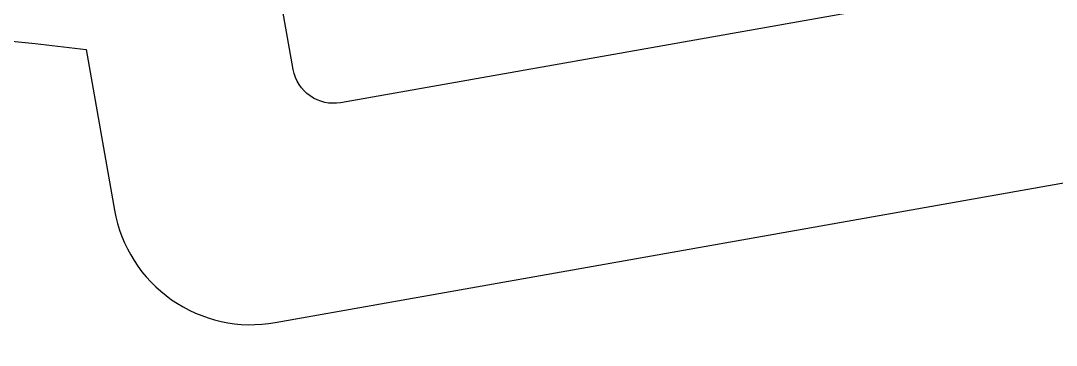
# Model space of a CAD drawing. Header units: millimetres. Extents: x 0 to 8967983, y -224399 to 13801.
# Drawn here: x 71388.57 to 71396.31, y -193458.62 to -193456.2 of the extents above; entities that cross this region are included whole.
import ezdxf

# ---------------------------------------------------------------- set-up
doc = ezdxf.new("R2010")
doc.units = ezdxf.units.MM
doc.header["$LTSCALE"] = 10
doc.layers.add('Архитектура', color=251, linetype='Continuous')

msp = doc.modelspace()

# ---------------------------------------------------------------- linework, layer by layer
at = {"layer": 'Архитектура', "lineweight": 25, "transparency": 33554684}
for points in [[(71397.5648, -193455.6389), (71390.962, -193456.8091, -0.414362), (71390.6086, -193456.5622), (71390.2044, -193454.2812), (71391.1648, -193454.111), (71391.0584, -193453.5108), (71390.4931, -193453.1157), (71350.871, -193460.1382)], [(71397.5648, -193455.6389), (71390.962, -193456.8091, -0.414362), (71390.6086, -193456.5622), (71390.2044, -193454.2812), (71391.1648, -193454.111), (71391.0584, -193453.5108), (71390.4931, -193453.1157), (71350.871, -193460.1382)], [(71397.5648, -193455.6389), (71390.962, -193456.8091, -0.414362), (71390.6086, -193456.5622), (71390.2044, -193454.2812), (71391.1648, -193454.111), (71391.0584, -193453.5108), (71390.4931, -193453.1157), (71350.871, -193460.1382)], [(71397.5648, -193455.6389), (71390.962, -193456.8091, -0.414362), (71390.6086, -193456.5622), (71390.2044, -193454.2812), (71391.1648, -193454.111), (71391.0584, -193453.5108), (71390.4931, -193453.1157), (71350.871, -193460.1382)], [(71397.5648, -193455.6389), (71390.962, -193456.8091, -0.414362), (71390.6086, -193456.5622), (71390.2044, -193454.2812), (71391.1648, -193454.111), (71391.0584, -193453.5108), (71390.4931, -193453.1157), (71350.871, -193460.1382)], [(71397.5648, -193455.6389), (71390.962, -193456.8091, -0.414362), (71390.6086, -193456.5622), (71390.2044, -193454.2812), (71391.1648, -193454.111), (71391.0584, -193453.5108), (71390.4931, -193453.1157), (71350.871, -193460.1382)], [(71397.5648, -193455.6389), (71390.962, -193456.8091, -0.414362), (71390.6086, -193456.5622), (71390.2044, -193454.2812), (71391.1648, -193454.111), (71391.0584, -193453.5108), (71390.4931, -193453.1157), (71350.871, -193460.1382)], [(71397.5648, -193455.6389), (71390.962, -193456.8091, -0.414362), (71390.6086, -193456.5622), (71390.2044, -193454.2812), (71391.1648, -193454.111), (71391.0584, -193453.5108), (71390.4931, -193453.1157), (71350.871, -193460.1382)], [(71397.5648, -193455.6389), (71390.962, -193456.8091, -0.414362), (71390.6086, -193456.5622), (71390.2044, -193454.2812), (71391.1648, -193454.111), (71391.0584, -193453.5108), (71390.4931, -193453.1157), (71350.871, -193460.1382)], [(71397.5648, -193455.6389), (71390.962, -193456.8091, -0.414362), (71390.6086, -193456.5622), (71390.2044, -193454.2812), (71391.1648, -193454.111), (71391.0584, -193453.5108), (71390.4931, -193453.1157), (71350.871, -193460.1382)], [(71397.5648, -193455.6389), (71390.962, -193456.8091, -0.414362), (71390.6086, -193456.5622), (71390.2044, -193454.2812), (71391.1648, -193454.111), (71391.0584, -193453.5108), (71390.4931, -193453.1157), (71350.871, -193460.1382)], [(71397.5648, -193455.6389), (71390.962, -193456.8091, -0.414362), (71390.6086, -193456.5622), (71390.2044, -193454.2812), (71391.1648, -193454.111), (71391.0584, -193453.5108), (71390.4931, -193453.1157), (71350.871, -193460.1382)], [(71397.5648, -193455.6389), (71390.962, -193456.8091, -0.414362), (71390.6086, -193456.5622), (71390.2044, -193454.2812), (71391.1648, -193454.111), (71391.0584, -193453.5108), (71390.4931, -193453.1157), (71350.871, -193460.1382)], [(71397.5648, -193455.6389), (71390.962, -193456.8091, -0.414362), (71390.6086, -193456.5622), (71390.2044, -193454.2812), (71391.1648, -193454.111), (71391.0584, -193453.5108), (71390.4931, -193453.1157), (71350.871, -193460.1382)], [(71397.5648, -193455.6389), (71390.962, -193456.8091, -0.414362), (71390.6086, -193456.5622), (71390.2044, -193454.2812), (71391.1648, -193454.111), (71391.0584, -193453.5108), (71390.4931, -193453.1157), (71350.871, -193460.1382)], [(71397.5648, -193455.6389), (71390.962, -193456.8091, -0.414362), (71390.6086, -193456.5622), (71390.2044, -193454.2812), (71391.1648, -193454.111), (71391.0584, -193453.5108), (71390.4931, -193453.1157), (71350.871, -193460.1382)], [(71397.5648, -193455.6389), (71390.962, -193456.8091, -0.414362), (71390.6086, -193456.5622), (71390.2044, -193454.2812), (71391.1648, -193454.111), (71391.0584, -193453.5108), (71390.4931, -193453.1157), (71350.871, -193460.1382)], [(71397.5648, -193455.6389), (71390.962, -193456.8091, -0.414362), (71390.6086, -193456.5622), (71390.2044, -193454.2812), (71391.1648, -193454.111), (71391.0584, -193453.5108), (71390.4931, -193453.1157), (71350.871, -193460.1382)], [(71397.5648, -193455.6389), (71390.962, -193456.8091, -0.414362), (71390.6086, -193456.5622), (71390.2044, -193454.2812), (71391.1648, -193454.111), (71391.0584, -193453.5108), (71390.4931, -193453.1157), (71350.871, -193460.1382)], [(71397.5648, -193455.6389), (71390.962, -193456.8091, -0.414362), (71390.6086, -193456.5622), (71390.2044, -193454.2812), (71391.1648, -193454.111), (71391.0584, -193453.5108), (71390.4931, -193453.1157), (71350.871, -193460.1382)], [(71397.5648, -193455.6389), (71390.962, -193456.8091, -0.414362), (71390.6086, -193456.5622), (71390.2044, -193454.2812), (71391.1648, -193454.111), (71391.0584, -193453.5108), (71390.4931, -193453.1157), (71350.871, -193460.1382)], [(71397.5648, -193455.6389), (71390.962, -193456.8091, -0.414362), (71390.6086, -193456.5622), (71390.2044, -193454.2812), (71391.1648, -193454.111), (71391.0584, -193453.5108), (71390.4931, -193453.1157), (71350.871, -193460.1382)], [(71397.5648, -193455.6389), (71390.962, -193456.8091, -0.414362), (71390.6086, -193456.5622), (71390.2044, -193454.2812), (71391.1648, -193454.111), (71391.0584, -193453.5108), (71390.4931, -193453.1157), (71350.871, -193460.1382)], [(71397.5648, -193455.6389), (71390.962, -193456.8091, -0.414362), (71390.6086, -193456.5622), (71390.2044, -193454.2812), (71391.1648, -193454.111), (71391.0584, -193453.5108), (71390.4931, -193453.1157), (71350.871, -193460.1382)], [(71397.5648, -193455.6389), (71390.962, -193456.8091, -0.414362), (71390.6086, -193456.5622), (71390.2044, -193454.2812), (71391.1648, -193454.111), (71391.0584, -193453.5108), (71390.4931, -193453.1157), (71350.871, -193460.1382)], [(71397.5648, -193455.6389), (71390.962, -193456.8091, -0.414362), (71390.6086, -193456.5622), (71390.2044, -193454.2812), (71391.1648, -193454.111), (71391.0584, -193453.5108), (71390.4931, -193453.1157), (71350.871, -193460.1382)], [(71397.5648, -193455.6389), (71390.962, -193456.8091, -0.414362), (71390.6086, -193456.5622), (71390.2044, -193454.2812), (71391.1648, -193454.111), (71391.0584, -193453.5108), (71390.4931, -193453.1157), (71350.871, -193460.1382)], [(71397.5648, -193455.6389), (71390.962, -193456.8091, -0.414362), (71390.6086, -193456.5622), (71390.2044, -193454.2812), (71391.1648, -193454.111), (71391.0584, -193453.5108), (71390.4931, -193453.1157), (71350.871, -193460.1382)], [(71397.5648, -193455.6389), (71390.962, -193456.8091, -0.414362), (71390.6086, -193456.5622), (71390.2044, -193454.2812), (71391.1648, -193454.111), (71391.0584, -193453.5108), (71390.4931, -193453.1157), (71350.871, -193460.1382)], [(71397.5648, -193455.6389), (71390.962, -193456.8091, -0.414362), (71390.6086, -193456.5622), (71390.2044, -193454.2812), (71391.1648, -193454.111), (71391.0584, -193453.5108), (71390.4931, -193453.1157), (71350.871, -193460.1382)], [(71397.5648, -193455.6389), (71390.962, -193456.8091, -0.414362), (71390.6086, -193456.5622), (71390.2044, -193454.2812), (71391.1648, -193454.111), (71391.0584, -193453.5108), (71390.4931, -193453.1157), (71350.871, -193460.1382)], [(71397.5648, -193455.6389), (71390.962, -193456.8091, -0.414362), (71390.6086, -193456.5622), (71390.2044, -193454.2812), (71391.1648, -193454.111), (71391.0584, -193453.5108), (71390.4931, -193453.1157), (71350.871, -193460.1382)], [(71397.5648, -193455.6389), (71390.962, -193456.8091, -0.414362), (71390.6086, -193456.5622), (71390.2044, -193454.2812), (71391.1648, -193454.111), (71391.0584, -193453.5108), (71390.4931, -193453.1157), (71350.871, -193460.1382)], [(71397.5648, -193455.6389), (71390.962, -193456.8091, -0.414362), (71390.6086, -193456.5622), (71390.2044, -193454.2812), (71391.1648, -193454.111), (71391.0584, -193453.5108), (71390.4931, -193453.1157), (71350.871, -193460.1382)], [(71397.5648, -193455.6389), (71390.962, -193456.8091, -0.414362), (71390.6086, -193456.5622), (71390.2044, -193454.2812), (71391.1648, -193454.111), (71391.0584, -193453.5108), (71390.4931, -193453.1157), (71350.871, -193460.1382)], [(71397.5648, -193455.6389), (71390.962, -193456.8091, -0.414362), (71390.6086, -193456.5622), (71390.2044, -193454.2812), (71391.1648, -193454.111), (71391.0584, -193453.5108), (71390.4931, -193453.1157), (71350.871, -193460.1382)], [(71397.5648, -193455.6389), (71390.962, -193456.8091, -0.414362), (71390.6086, -193456.5622), (71390.2044, -193454.2812), (71391.1648, -193454.111), (71391.0584, -193453.5108), (71390.4931, -193453.1157), (71350.871, -193460.1382)], [(71397.5648, -193455.6389), (71390.962, -193456.8091, -0.414362), (71390.6086, -193456.5622), (71390.2044, -193454.2812), (71391.1648, -193454.111), (71391.0584, -193453.5108), (71390.4931, -193453.1157), (71350.871, -193460.1382)], [(71397.5648, -193455.6389), (71390.962, -193456.8091, -0.414362), (71390.6086, -193456.5622), (71390.2044, -193454.2812), (71391.1648, -193454.111), (71391.0584, -193453.5108), (71390.4931, -193453.1157), (71350.871, -193460.1382)], [(71397.5648, -193455.6389), (71390.962, -193456.8091, -0.414362), (71390.6086, -193456.5622), (71390.2044, -193454.2812), (71391.1648, -193454.111), (71391.0584, -193453.5108), (71390.4931, -193453.1157), (71350.871, -193460.1382)], [(71397.5648, -193455.6389), (71390.962, -193456.8091, -0.414362), (71390.6086, -193456.5622), (71390.2044, -193454.2812), (71391.1648, -193454.111), (71391.0584, -193453.5108), (71390.4931, -193453.1157), (71350.871, -193460.1382)], [(71397.5648, -193455.6389), (71390.962, -193456.8091, -0.414362), (71390.6086, -193456.5622), (71390.2044, -193454.2812), (71391.1648, -193454.111), (71391.0584, -193453.5108), (71390.4931, -193453.1157), (71350.871, -193460.1382)], [(71397.5648, -193455.6389), (71390.962, -193456.8091, -0.414362), (71390.6086, -193456.5622), (71390.2044, -193454.2812), (71391.1648, -193454.111), (71391.0584, -193453.5108), (71390.4931, -193453.1157), (71350.871, -193460.1382)], [(71397.5648, -193455.6389), (71390.962, -193456.8091, -0.414362), (71390.6086, -193456.5622), (71390.2044, -193454.2812), (71391.1648, -193454.111), (71391.0584, -193453.5108), (71390.4931, -193453.1157), (71350.871, -193460.1382)], [(71397.5648, -193455.6389), (71390.962, -193456.8091, -0.414362), (71390.6086, -193456.5622), (71390.2044, -193454.2812), (71391.1648, -193454.111), (71391.0584, -193453.5108), (71390.4931, -193453.1157), (71350.871, -193460.1382)], [(71397.5648, -193455.6389), (71390.962, -193456.8091, -0.414362), (71390.6086, -193456.5622), (71390.2044, -193454.2812), (71391.1648, -193454.111), (71391.0584, -193453.5108), (71390.4931, -193453.1157), (71350.871, -193460.1382)], [(71397.5648, -193455.6389), (71390.962, -193456.8091, -0.414362), (71390.6086, -193456.5622), (71390.2044, -193454.2812), (71391.1648, -193454.111), (71391.0584, -193453.5108), (71390.4931, -193453.1157), (71350.871, -193460.1382)], [(71397.5648, -193455.6389), (71390.962, -193456.8091, -0.414362), (71390.6086, -193456.5622), (71390.2044, -193454.2812), (71391.1648, -193454.111), (71391.0584, -193453.5108), (71390.4931, -193453.1157), (71350.871, -193460.1382)], [(71397.5648, -193455.6389), (71390.962, -193456.8091, -0.414362), (71390.6086, -193456.5622), (71390.2044, -193454.2812), (71391.1648, -193454.111), (71391.0584, -193453.5108), (71390.4931, -193453.1157), (71350.871, -193460.1382)], [(71397.5648, -193455.6389), (71390.962, -193456.8091, -0.414362), (71390.6086, -193456.5622), (71390.2044, -193454.2812), (71391.1648, -193454.111), (71391.0584, -193453.5108), (71390.4931, -193453.1157), (71350.871, -193460.1382)], [(71397.5648, -193455.6389), (71390.962, -193456.8091, -0.414362), (71390.6086, -193456.5622), (71390.2044, -193454.2812), (71391.1648, -193454.111), (71391.0584, -193453.5108), (71390.4931, -193453.1157), (71350.871, -193460.1382)], [(71397.5648, -193455.6389), (71390.962, -193456.8091, -0.414362), (71390.6086, -193456.5622), (71390.2044, -193454.2812), (71391.1648, -193454.111), (71391.0584, -193453.5108), (71390.4931, -193453.1157), (71350.871, -193460.1382)], [(71397.5648, -193455.6389), (71390.962, -193456.8091, -0.414362), (71390.6086, -193456.5622), (71390.2044, -193454.2812), (71391.1648, -193454.111), (71391.0584, -193453.5108), (71390.4931, -193453.1157), (71350.871, -193460.1382)], [(71397.5648, -193455.6389), (71390.962, -193456.8091, -0.414362), (71390.6086, -193456.5622), (71390.2044, -193454.2812), (71391.1648, -193454.111), (71391.0584, -193453.5108), (71390.4931, -193453.1157), (71350.871, -193460.1382)], [(71397.5648, -193455.6389), (71390.962, -193456.8091, -0.414362), (71390.6086, -193456.5622), (71390.2044, -193454.2812), (71391.1648, -193454.111), (71391.0584, -193453.5108), (71390.4931, -193453.1157), (71350.871, -193460.1382)], [(71397.5648, -193455.6389), (71390.962, -193456.8091, -0.414362), (71390.6086, -193456.5622), (71390.2044, -193454.2812), (71391.1648, -193454.111), (71391.0584, -193453.5108), (71390.4931, -193453.1157), (71350.871, -193460.1382)], [(71397.5648, -193455.6389), (71390.962, -193456.8091, -0.414362), (71390.6086, -193456.5622), (71390.2044, -193454.2812), (71391.1648, -193454.111), (71391.0584, -193453.5108), (71390.4931, -193453.1157), (71350.871, -193460.1382)], [(71397.5648, -193455.6389), (71390.962, -193456.8091, -0.414362), (71390.6086, -193456.5622), (71390.2044, -193454.2812), (71391.1648, -193454.111), (71391.0584, -193453.5108), (71390.4931, -193453.1157), (71350.871, -193460.1382)], [(71397.5648, -193455.6389), (71390.962, -193456.8091, -0.414362), (71390.6086, -193456.5622), (71390.2044, -193454.2812), (71391.1648, -193454.111), (71391.0584, -193453.5108), (71390.4931, -193453.1157), (71350.871, -193460.1382)], [(71397.5648, -193455.6389), (71390.962, -193456.8091, -0.414362), (71390.6086, -193456.5622), (71390.2044, -193454.2812), (71391.1648, -193454.111), (71391.0584, -193453.5108), (71390.4931, -193453.1157), (71350.871, -193460.1382)], [(71397.5648, -193455.6389), (71390.962, -193456.8091, -0.414362), (71390.6086, -193456.5622), (71390.2044, -193454.2812), (71391.1648, -193454.111), (71391.0584, -193453.5108), (71390.4931, -193453.1157), (71350.871, -193460.1382)], [(71397.5648, -193455.6389), (71390.962, -193456.8091, -0.414362), (71390.6086, -193456.5622), (71390.2044, -193454.2812), (71391.1648, -193454.111), (71391.0584, -193453.5108), (71390.4931, -193453.1157), (71350.871, -193460.1382)], [(71397.5648, -193455.6389), (71390.962, -193456.8091, -0.414362), (71390.6086, -193456.5622), (71390.2044, -193454.2812), (71391.1648, -193454.111), (71391.0584, -193453.5108), (71390.4931, -193453.1157), (71350.871, -193460.1382)], [(71397.5648, -193455.6389), (71390.962, -193456.8091, -0.414362), (71390.6086, -193456.5622), (71390.2044, -193454.2812), (71391.1648, -193454.111), (71391.0584, -193453.5108), (71390.4931, -193453.1157), (71350.871, -193460.1382)], [(71397.5648, -193455.6389), (71390.962, -193456.8091, -0.414362), (71390.6086, -193456.5622), (71390.2044, -193454.2812), (71391.1648, -193454.111), (71391.0584, -193453.5108), (71390.4931, -193453.1157), (71350.871, -193460.1382)], [(71397.5648, -193455.6389), (71390.962, -193456.8091, -0.414362), (71390.6086, -193456.5622), (71390.2044, -193454.2812), (71391.1648, -193454.111), (71391.0584, -193453.5108), (71390.4931, -193453.1157), (71350.871, -193460.1382)], [(71397.5648, -193455.6389), (71390.962, -193456.8091, -0.414362), (71390.6086, -193456.5622), (71390.2044, -193454.2812), (71391.1648, -193454.111), (71391.0584, -193453.5108), (71390.4931, -193453.1157), (71350.871, -193460.1382)], [(71397.5648, -193455.6389), (71390.962, -193456.8091, -0.414362), (71390.6086, -193456.5622), (71390.2044, -193454.2812), (71391.1648, -193454.111), (71391.0584, -193453.5108), (71390.4931, -193453.1157), (71350.871, -193460.1382)], [(71397.5648, -193455.6389), (71390.962, -193456.8091, -0.414362), (71390.6086, -193456.5622), (71390.2044, -193454.2812), (71391.1648, -193454.111), (71391.0584, -193453.5108), (71390.4931, -193453.1157), (71350.871, -193460.1382)], [(71397.5648, -193455.6389), (71390.962, -193456.8091, -0.414362), (71390.6086, -193456.5622), (71390.2044, -193454.2812), (71391.1648, -193454.111), (71391.0584, -193453.5108), (71390.4931, -193453.1157), (71350.871, -193460.1382)], [(71397.5648, -193455.6389), (71390.962, -193456.8091, -0.414362), (71390.6086, -193456.5622), (71390.2044, -193454.2812), (71391.1648, -193454.111), (71391.0584, -193453.5108), (71390.4931, -193453.1157), (71350.871, -193460.1382)], [(71397.5648, -193455.6389), (71390.962, -193456.8091, -0.414362), (71390.6086, -193456.5622), (71390.2044, -193454.2812), (71391.1648, -193454.111), (71391.0584, -193453.5108), (71390.4931, -193453.1157), (71350.871, -193460.1382)], [(71397.5648, -193455.6389), (71390.962, -193456.8091, -0.414362), (71390.6086, -193456.5622), (71390.2044, -193454.2812), (71391.1648, -193454.111), (71391.0584, -193453.5108), (71390.4931, -193453.1157), (71350.871, -193460.1382)], [(71397.5648, -193455.6389), (71390.962, -193456.8091, -0.414362), (71390.6086, -193456.5622), (71390.2044, -193454.2812), (71391.1648, -193454.111), (71391.0584, -193453.5108), (71390.4931, -193453.1157), (71350.871, -193460.1382)], [(71397.5648, -193455.6389), (71390.962, -193456.8091, -0.414362), (71390.6086, -193456.5622), (71390.2044, -193454.2812), (71391.1648, -193454.111), (71391.0584, -193453.5108), (71390.4931, -193453.1157), (71350.871, -193460.1382)], [(71397.5648, -193455.6389), (71390.962, -193456.8091, -0.414362), (71390.6086, -193456.5622), (71390.2044, -193454.2812), (71391.1648, -193454.111), (71391.0584, -193453.5108), (71390.4931, -193453.1157), (71350.871, -193460.1382)], [(71397.5648, -193455.6389), (71390.962, -193456.8091, -0.414362), (71390.6086, -193456.5622), (71390.2044, -193454.2812), (71391.1648, -193454.111), (71391.0584, -193453.5108), (71390.4931, -193453.1157), (71350.871, -193460.1382)], [(71397.5648, -193455.6389), (71390.962, -193456.8091, -0.414362), (71390.6086, -193456.5622), (71390.2044, -193454.2812), (71391.1648, -193454.111), (71391.0584, -193453.5108), (71390.4931, -193453.1157), (71350.871, -193460.1382)], [(71397.5648, -193455.6389), (71390.962, -193456.8091, -0.414362), (71390.6086, -193456.5622), (71390.2044, -193454.2812), (71391.1648, -193454.111), (71391.0584, -193453.5108), (71390.4931, -193453.1157), (71350.871, -193460.1382)], [(71397.5648, -193455.6389), (71390.962, -193456.8091, -0.414362), (71390.6086, -193456.5622), (71390.2044, -193454.2812), (71391.1648, -193454.111), (71391.0584, -193453.5108), (71390.4931, -193453.1157), (71350.871, -193460.1382)], [(71397.5648, -193455.6389), (71390.962, -193456.8091, -0.414362), (71390.6086, -193456.5622), (71390.2044, -193454.2812), (71391.1648, -193454.111), (71391.0584, -193453.5108), (71390.4931, -193453.1157), (71350.871, -193460.1382)], [(71397.5648, -193455.6389), (71390.962, -193456.8091, -0.414362), (71390.6086, -193456.5622), (71390.2044, -193454.2812), (71391.1648, -193454.111), (71391.0584, -193453.5108), (71390.4931, -193453.1157), (71350.871, -193460.1382)], [(71397.5648, -193455.6389), (71390.962, -193456.8091, -0.414362), (71390.6086, -193456.5622), (71390.2044, -193454.2812), (71391.1648, -193454.111), (71391.0584, -193453.5108), (71390.4931, -193453.1157), (71350.871, -193460.1382)], [(71397.5648, -193455.6389), (71390.962, -193456.8091, -0.414362), (71390.6086, -193456.5622), (71390.2044, -193454.2812), (71391.1648, -193454.111), (71391.0584, -193453.5108), (71390.4931, -193453.1157), (71350.871, -193460.1382)], [(71397.5648, -193455.6389), (71390.962, -193456.8091, -0.414362), (71390.6086, -193456.5622), (71390.2044, -193454.2812), (71391.1648, -193454.111), (71391.0584, -193453.5108), (71390.4931, -193453.1157), (71350.871, -193460.1382)], [(71397.5648, -193455.6389), (71390.962, -193456.8091, -0.414362), (71390.6086, -193456.5622), (71390.2044, -193454.2812), (71391.1648, -193454.111), (71391.0584, -193453.5108), (71390.4931, -193453.1157), (71350.871, -193460.1382)], [(71397.5648, -193455.6389), (71390.962, -193456.8091, -0.414362), (71390.6086, -193456.5622), (71390.2044, -193454.2812), (71391.1648, -193454.111), (71391.0584, -193453.5108), (71390.4931, -193453.1157), (71350.871, -193460.1382)], [(71397.5648, -193455.6389), (71390.962, -193456.8091, -0.414362), (71390.6086, -193456.5622), (71390.2044, -193454.2812), (71391.1648, -193454.111), (71391.0584, -193453.5108), (71390.4931, -193453.1157), (71350.871, -193460.1382)], [(71397.5648, -193455.6389), (71390.962, -193456.8091, -0.414362), (71390.6086, -193456.5622), (71390.2044, -193454.2812), (71391.1648, -193454.111), (71391.0584, -193453.5108), (71390.4931, -193453.1157), (71350.871, -193460.1382)], [(71397.5648, -193455.6389), (71390.962, -193456.8091, -0.414362), (71390.6086, -193456.5622), (71390.2044, -193454.2812), (71391.1648, -193454.111), (71391.0584, -193453.5108), (71390.4931, -193453.1157), (71350.871, -193460.1382)], [(71397.5648, -193455.6389), (71390.962, -193456.8091, -0.414362), (71390.6086, -193456.5622), (71390.2044, -193454.2812), (71391.1648, -193454.111), (71391.0584, -193453.5108), (71390.4931, -193453.1157), (71350.871, -193460.1382)], [(71397.5648, -193455.6389), (71390.962, -193456.8091, -0.414362), (71390.6086, -193456.5622), (71390.2044, -193454.2812), (71391.1648, -193454.111), (71391.0584, -193453.5108), (71390.4931, -193453.1157), (71350.871, -193460.1382)], [(71397.5648, -193455.6389), (71390.962, -193456.8091, -0.414362), (71390.6086, -193456.5622), (71390.2044, -193454.2812), (71391.1648, -193454.111), (71391.0584, -193453.5108), (71390.4931, -193453.1157), (71350.871, -193460.1382)], [(71397.5648, -193455.6389), (71390.962, -193456.8091, -0.414362), (71390.6086, -193456.5622), (71390.2044, -193454.2812), (71391.1648, -193454.111), (71391.0584, -193453.5108), (71390.4931, -193453.1157), (71350.871, -193460.1382)], [(71397.5648, -193455.6389), (71390.962, -193456.8091, -0.414362), (71390.6086, -193456.5622), (71390.2044, -193454.2812), (71391.1648, -193454.111), (71391.0584, -193453.5108), (71390.4931, -193453.1157), (71350.871, -193460.1382)], [(71397.5648, -193455.6389), (71390.962, -193456.8091, -0.414362), (71390.6086, -193456.5622), (71390.2044, -193454.2812), (71391.1648, -193454.111), (71391.0584, -193453.5108), (71390.4931, -193453.1157), (71350.871, -193460.1382)], [(71397.5648, -193455.6389), (71390.962, -193456.8091, -0.414362), (71390.6086, -193456.5622), (71390.2044, -193454.2812), (71391.1648, -193454.111), (71391.0584, -193453.5108), (71390.4931, -193453.1157), (71350.871, -193460.1382)], [(71397.5648, -193455.6389), (71390.962, -193456.8091, -0.414362), (71390.6086, -193456.5622), (71390.2044, -193454.2812), (71391.1648, -193454.111), (71391.0584, -193453.5108), (71390.4931, -193453.1157), (71350.871, -193460.1382)], [(71397.5648, -193455.6389), (71390.962, -193456.8091, -0.414362), (71390.6086, -193456.5622), (71390.2044, -193454.2812), (71391.1648, -193454.111), (71391.0584, -193453.5108), (71390.4931, -193453.1157), (71350.871, -193460.1382)], [(71397.5648, -193455.6389), (71390.962, -193456.8091, -0.414362), (71390.6086, -193456.5622), (71390.2044, -193454.2812), (71391.1648, -193454.111), (71391.0584, -193453.5108), (71390.4931, -193453.1157), (71350.871, -193460.1382)], [(71397.5648, -193455.6389), (71390.962, -193456.8091, -0.414362), (71390.6086, -193456.5622), (71390.2044, -193454.2812), (71391.1648, -193454.111), (71391.0584, -193453.5108), (71390.4931, -193453.1157), (71350.871, -193460.1382)], [(71397.5648, -193455.6389), (71390.962, -193456.8091, -0.414362), (71390.6086, -193456.5622), (71390.2044, -193454.2812), (71391.1648, -193454.111), (71391.0584, -193453.5108), (71390.4931, -193453.1157), (71350.871, -193460.1382)], [(71397.5648, -193455.6389), (71390.962, -193456.8091, -0.414362), (71390.6086, -193456.5622), (71390.2044, -193454.2812), (71391.1648, -193454.111), (71391.0584, -193453.5108), (71390.4931, -193453.1157), (71350.871, -193460.1382)], [(71397.5648, -193455.6389), (71390.962, -193456.8091, -0.414362), (71390.6086, -193456.5622), (71390.2044, -193454.2812), (71391.1648, -193454.111), (71391.0584, -193453.5108), (71390.4931, -193453.1157), (71350.871, -193460.1382)], [(71397.5648, -193455.6389), (71390.962, -193456.8091, -0.414362), (71390.6086, -193456.5622), (71390.2044, -193454.2812), (71391.1648, -193454.111), (71391.0584, -193453.5108), (71390.4931, -193453.1157), (71350.871, -193460.1382)], [(71397.5648, -193455.6389), (71390.962, -193456.8091, -0.414362), (71390.6086, -193456.5622), (71390.2044, -193454.2812), (71391.1648, -193454.111), (71391.0584, -193453.5108), (71390.4931, -193453.1157), (71350.871, -193460.1382)], [(71397.5648, -193455.6389), (71390.962, -193456.8091, -0.414362), (71390.6086, -193456.5622), (71390.2044, -193454.2812), (71391.1648, -193454.111), (71391.0584, -193453.5108), (71390.4931, -193453.1157), (71350.871, -193460.1382)], [(71397.5648, -193455.6389), (71390.962, -193456.8091, -0.414362), (71390.6086, -193456.5622), (71390.2044, -193454.2812), (71391.1648, -193454.111), (71391.0584, -193453.5108), (71390.4931, -193453.1157), (71350.871, -193460.1382)], [(71397.5648, -193455.6389), (71390.962, -193456.8091, -0.414362), (71390.6086, -193456.5622), (71390.2044, -193454.2812), (71391.1648, -193454.111), (71391.0584, -193453.5108), (71390.4931, -193453.1157), (71350.871, -193460.1382)], [(71397.5648, -193455.6389), (71390.962, -193456.8091, -0.414362), (71390.6086, -193456.5622), (71390.2044, -193454.2812), (71391.1648, -193454.111), (71391.0584, -193453.5108), (71390.4931, -193453.1157), (71350.871, -193460.1382)], [(71397.5648, -193455.6389), (71390.962, -193456.8091, -0.414362), (71390.6086, -193456.5622), (71390.2044, -193454.2812), (71391.1648, -193454.111), (71391.0584, -193453.5108), (71390.4931, -193453.1157), (71350.871, -193460.1382)], [(71397.5648, -193455.6389), (71390.962, -193456.8091, -0.414362), (71390.6086, -193456.5622), (71390.2044, -193454.2812), (71391.1648, -193454.111), (71391.0584, -193453.5108), (71390.4931, -193453.1157), (71350.871, -193460.1382)], [(71397.5648, -193455.6389), (71390.962, -193456.8091, -0.414362), (71390.6086, -193456.5622), (71390.2044, -193454.2812), (71391.1648, -193454.111), (71391.0584, -193453.5108), (71390.4931, -193453.1157), (71350.871, -193460.1382)], [(71397.5648, -193455.6389), (71390.962, -193456.8091, -0.414362), (71390.6086, -193456.5622), (71390.2044, -193454.2812), (71391.1648, -193454.111), (71391.0584, -193453.5108), (71390.4931, -193453.1157), (71350.871, -193460.1382)], [(71397.5648, -193455.6389), (71390.962, -193456.8091, -0.414362), (71390.6086, -193456.5622), (71390.2044, -193454.2812), (71391.1648, -193454.111), (71391.0584, -193453.5108), (71390.4931, -193453.1157), (71350.871, -193460.1382)], [(71397.5648, -193455.6389), (71390.962, -193456.8091, -0.414362), (71390.6086, -193456.5622), (71390.2044, -193454.2812), (71391.1648, -193454.111), (71391.0584, -193453.5108), (71390.4931, -193453.1157), (71350.871, -193460.1382)], [(71397.5648, -193455.6389), (71390.962, -193456.8091, -0.414362), (71390.6086, -193456.5622), (71390.2044, -193454.2812), (71391.1648, -193454.111), (71391.0584, -193453.5108), (71390.4931, -193453.1157), (71350.871, -193460.1382)], [(71397.5648, -193455.6389), (71390.962, -193456.8091, -0.414362), (71390.6086, -193456.5622), (71390.2044, -193454.2812), (71391.1648, -193454.111), (71391.0584, -193453.5108), (71390.4931, -193453.1157), (71350.871, -193460.1382)], [(71397.5648, -193455.6389), (71390.962, -193456.8091, -0.414362), (71390.6086, -193456.5622), (71390.2044, -193454.2812), (71391.1648, -193454.111), (71391.0584, -193453.5108), (71390.4931, -193453.1157), (71350.871, -193460.1382)], [(71397.5648, -193455.6389), (71390.962, -193456.8091, -0.414362), (71390.6086, -193456.5622), (71390.2044, -193454.2812), (71391.1648, -193454.111), (71391.0584, -193453.5108), (71390.4931, -193453.1157), (71350.871, -193460.1382)], [(71397.5648, -193455.6389), (71390.962, -193456.8091, -0.414362), (71390.6086, -193456.5622), (71390.2044, -193454.2812), (71391.1648, -193454.111), (71391.0584, -193453.5108), (71390.4931, -193453.1157), (71350.871, -193460.1382)], [(71397.5648, -193455.6389), (71390.962, -193456.8091, -0.414362), (71390.6086, -193456.5622), (71390.2044, -193454.2812), (71391.1648, -193454.111), (71391.0584, -193453.5108), (71390.4931, -193453.1157), (71350.871, -193460.1382)], [(71397.5648, -193455.6389), (71390.962, -193456.8091, -0.414362), (71390.6086, -193456.5622), (71390.2044, -193454.2812), (71391.1648, -193454.111), (71391.0584, -193453.5108), (71390.4931, -193453.1157), (71350.871, -193460.1382)], [(71397.5648, -193455.6389), (71390.962, -193456.8091, -0.414362), (71390.6086, -193456.5622), (71390.2044, -193454.2812), (71391.1648, -193454.111), (71391.0584, -193453.5108), (71390.4931, -193453.1157), (71350.871, -193460.1382)], [(71397.5648, -193455.6389), (71390.962, -193456.8091, -0.414362), (71390.6086, -193456.5622), (71390.2044, -193454.2812), (71391.1648, -193454.111), (71391.0584, -193453.5108), (71390.4931, -193453.1157), (71350.871, -193460.1382)], [(71397.5648, -193455.6389), (71390.962, -193456.8091, -0.414362), (71390.6086, -193456.5622), (71390.2044, -193454.2812), (71391.1648, -193454.111), (71391.0584, -193453.5108), (71390.4931, -193453.1157), (71350.871, -193460.1382)], [(71397.5648, -193455.6389), (71390.962, -193456.8091, -0.414362), (71390.6086, -193456.5622), (71390.2044, -193454.2812), (71391.1648, -193454.111), (71391.0584, -193453.5108), (71390.4931, -193453.1157), (71350.871, -193460.1382)], [(71397.5648, -193455.6389), (71390.962, -193456.8091, -0.414362), (71390.6086, -193456.5622), (71390.2044, -193454.2812), (71391.1648, -193454.111), (71391.0584, -193453.5108), (71390.4931, -193453.1157), (71350.871, -193460.1382)], [(71397.5648, -193455.6389), (71390.962, -193456.8091, -0.414362), (71390.6086, -193456.5622), (71390.2044, -193454.2812), (71391.1648, -193454.111), (71391.0584, -193453.5108), (71390.4931, -193453.1157), (71350.871, -193460.1382)], [(71397.5648, -193455.6389), (71390.962, -193456.8091, -0.414362), (71390.6086, -193456.5622), (71390.2044, -193454.2812), (71391.1648, -193454.111), (71391.0584, -193453.5108), (71390.4931, -193453.1157), (71350.871, -193460.1382)], [(71397.5648, -193455.6389), (71390.962, -193456.8091, -0.414362), (71390.6086, -193456.5622), (71390.2044, -193454.2812), (71391.1648, -193454.111), (71391.0584, -193453.5108), (71390.4931, -193453.1157), (71350.871, -193460.1382)], [(71397.5648, -193455.6389), (71390.962, -193456.8091, -0.414362), (71390.6086, -193456.5622), (71390.2044, -193454.2812), (71391.1648, -193454.111), (71391.0584, -193453.5108), (71390.4931, -193453.1157), (71350.871, -193460.1382)], [(71397.5648, -193455.6389), (71390.962, -193456.8091, -0.414362), (71390.6086, -193456.5622), (71390.2044, -193454.2812), (71391.1648, -193454.111), (71391.0584, -193453.5108), (71390.4931, -193453.1157), (71350.871, -193460.1382)], [(71397.5648, -193455.6389), (71390.962, -193456.8091, -0.414362), (71390.6086, -193456.5622), (71390.2044, -193454.2812), (71391.1648, -193454.111), (71391.0584, -193453.5108), (71390.4931, -193453.1157), (71350.871, -193460.1382)], [(71397.5648, -193455.6389), (71390.962, -193456.8091, -0.414362), (71390.6086, -193456.5622), (71390.2044, -193454.2812), (71391.1648, -193454.111), (71391.0584, -193453.5108), (71390.4931, -193453.1157), (71350.871, -193460.1382)], [(71397.5648, -193455.6389), (71390.962, -193456.8091, -0.414362), (71390.6086, -193456.5622), (71390.2044, -193454.2812), (71391.1648, -193454.111), (71391.0584, -193453.5108), (71390.4931, -193453.1157), (71350.871, -193460.1382)], [(71397.5648, -193455.6389), (71390.962, -193456.8091, -0.414362), (71390.6086, -193456.5622), (71390.2044, -193454.2812), (71391.1648, -193454.111), (71391.0584, -193453.5108), (71390.4931, -193453.1157), (71350.871, -193460.1382)], [(71397.5648, -193455.6389), (71390.962, -193456.8091, -0.414362), (71390.6086, -193456.5622), (71390.2044, -193454.2812), (71391.1648, -193454.111), (71391.0584, -193453.5108), (71390.4931, -193453.1157), (71350.871, -193460.1382)], [(71397.5648, -193455.6389), (71390.962, -193456.8091, -0.414362), (71390.6086, -193456.5622), (71390.2044, -193454.2812), (71391.1648, -193454.111), (71391.0584, -193453.5108), (71390.4931, -193453.1157), (71350.871, -193460.1382)], [(71397.5648, -193455.6389), (71390.962, -193456.8091, -0.414362), (71390.6086, -193456.5622), (71390.2044, -193454.2812), (71391.1648, -193454.111), (71391.0584, -193453.5108), (71390.4931, -193453.1157), (71350.871, -193460.1382)], [(71397.5648, -193455.6389), (71390.962, -193456.8091, -0.414362), (71390.6086, -193456.5622), (71390.2044, -193454.2812), (71391.1648, -193454.111), (71391.0584, -193453.5108), (71390.4931, -193453.1157), (71350.871, -193460.1382)], [(71397.5648, -193455.6389), (71390.962, -193456.8091, -0.414362), (71390.6086, -193456.5622), (71390.2044, -193454.2812), (71391.1648, -193454.111), (71391.0584, -193453.5108), (71390.4931, -193453.1157), (71350.871, -193460.1382)], [(71371.3737, -193458.4336), (71380.9779, -193456.7314, -0.082799), (71389.06, -193456.4123), (71389.2728, -193457.6129, 0.414326), (71390.4742, -193458.4525), (71397.7973, -193457.1546, -0.414326)], [(71371.3737, -193458.4336), (71380.9779, -193456.7314, -0.082799), (71389.06, -193456.4123), (71389.2728, -193457.6129, 0.414326), (71390.4742, -193458.4525), (71397.7973, -193457.1546, -0.414326)], [(71371.3737, -193458.4336), (71380.9779, -193456.7314, -0.082799), (71389.06, -193456.4123), (71389.2728, -193457.6129, 0.414326), (71390.4742, -193458.4525), (71397.7973, -193457.1546, -0.414326)], [(71371.3737, -193458.4336), (71380.9779, -193456.7314, -0.082799), (71389.06, -193456.4123), (71389.2728, -193457.6129, 0.414326), (71390.4742, -193458.4525), (71397.7973, -193457.1546, -0.414326)], [(71371.3737, -193458.4336), (71380.9779, -193456.7314, -0.082799), (71389.06, -193456.4123), (71389.2728, -193457.6129, 0.414326), (71390.4742, -193458.4525), (71397.7973, -193457.1546, -0.414326)], [(71371.3737, -193458.4336), (71380.9779, -193456.7314, -0.082799), (71389.06, -193456.4123), (71389.2728, -193457.6129, 0.414326), (71390.4742, -193458.4525), (71397.7973, -193457.1546, -0.414326)], [(71371.3737, -193458.4336), (71380.9779, -193456.7314, -0.082799), (71389.06, -193456.4123), (71389.2728, -193457.6129, 0.414326), (71390.4742, -193458.4525), (71397.7973, -193457.1546, -0.414326)], [(71371.3737, -193458.4336), (71380.9779, -193456.7314, -0.082799), (71389.06, -193456.4123), (71389.2728, -193457.6129, 0.414326), (71390.4742, -193458.4525), (71397.7973, -193457.1546, -0.414326)], [(71371.3737, -193458.4336), (71380.9779, -193456.7314, -0.082799), (71389.06, -193456.4123), (71389.2728, -193457.6129, 0.414326), (71390.4742, -193458.4525), (71397.7973, -193457.1546, -0.414326)], [(71371.3737, -193458.4336), (71380.9779, -193456.7314, -0.082799), (71389.06, -193456.4123), (71389.2728, -193457.6129, 0.414326), (71390.4742, -193458.4525), (71397.7973, -193457.1546, -0.414326)], [(71371.3737, -193458.4336), (71380.9779, -193456.7314, -0.082799), (71389.06, -193456.4123), (71389.2728, -193457.6129, 0.414326), (71390.4742, -193458.4525), (71397.7973, -193457.1546, -0.414326)], [(71371.3737, -193458.4336), (71380.9779, -193456.7314, -0.082799), (71389.06, -193456.4123), (71389.2728, -193457.6129, 0.414326), (71390.4742, -193458.4525), (71397.7973, -193457.1546, -0.414326)], [(71371.3737, -193458.4336), (71380.9779, -193456.7314, -0.082799), (71389.06, -193456.4123), (71389.2728, -193457.6129, 0.414326), (71390.4742, -193458.4525), (71397.7973, -193457.1546, -0.414326)], [(71371.3737, -193458.4336), (71380.9779, -193456.7314, -0.082799), (71389.06, -193456.4123), (71389.2728, -193457.6129, 0.414326), (71390.4742, -193458.4525), (71397.7973, -193457.1546, -0.414326)], [(71371.3737, -193458.4336), (71380.9779, -193456.7314, -0.082799), (71389.06, -193456.4123), (71389.2728, -193457.6129, 0.414326), (71390.4742, -193458.4525), (71397.7973, -193457.1546, -0.414326)], [(71371.3737, -193458.4336), (71380.9779, -193456.7314, -0.082799), (71389.06, -193456.4123), (71389.2728, -193457.6129, 0.414326), (71390.4742, -193458.4525), (71397.7973, -193457.1546, -0.414326)], [(71371.3737, -193458.4336), (71380.9779, -193456.7314, -0.082799), (71389.06, -193456.4123), (71389.2728, -193457.6129, 0.414326), (71390.4742, -193458.4525), (71397.7973, -193457.1546, -0.414326)], [(71371.3737, -193458.4336), (71380.9779, -193456.7314, -0.082799), (71389.06, -193456.4123), (71389.2728, -193457.6129, 0.414326), (71390.4742, -193458.4525), (71397.7973, -193457.1546, -0.414326)], [(71371.3737, -193458.4336), (71380.9779, -193456.7314, -0.082799), (71389.06, -193456.4123), (71389.2728, -193457.6129, 0.414326), (71390.4742, -193458.4525), (71397.7973, -193457.1546, -0.414326)], [(71371.3737, -193458.4336), (71380.9779, -193456.7314, -0.082799), (71389.06, -193456.4123), (71389.2728, -193457.6129, 0.414326), (71390.4742, -193458.4525), (71397.7973, -193457.1546, -0.414326)], [(71371.3737, -193458.4336), (71380.9779, -193456.7314, -0.082799), (71389.06, -193456.4123), (71389.2728, -193457.6129, 0.414326), (71390.4742, -193458.4525), (71397.7973, -193457.1546, -0.414326)], [(71371.3737, -193458.4336), (71380.9779, -193456.7314, -0.082799), (71389.06, -193456.4123), (71389.2728, -193457.6129, 0.414326), (71390.4742, -193458.4525), (71397.7973, -193457.1546, -0.414326)], [(71371.3737, -193458.4336), (71380.9779, -193456.7314, -0.082799), (71389.06, -193456.4123), (71389.2728, -193457.6129, 0.414326), (71390.4742, -193458.4525), (71397.7973, -193457.1546, -0.414326)], [(71371.3737, -193458.4336), (71380.9779, -193456.7314, -0.082799), (71389.06, -193456.4123), (71389.2728, -193457.6129, 0.414326), (71390.4742, -193458.4525), (71397.7973, -193457.1546, -0.414326)], [(71371.3737, -193458.4336), (71380.9779, -193456.7314, -0.082799), (71389.06, -193456.4123), (71389.2728, -193457.6129, 0.414326), (71390.4742, -193458.4525), (71397.7973, -193457.1546, -0.414326)], [(71371.3737, -193458.4336), (71380.9779, -193456.7314, -0.082799), (71389.06, -193456.4123), (71389.2728, -193457.6129, 0.414326), (71390.4742, -193458.4525), (71397.7973, -193457.1546, -0.414326)], [(71371.3737, -193458.4336), (71380.9779, -193456.7314, -0.082799), (71389.06, -193456.4123), (71389.2728, -193457.6129, 0.414326), (71390.4742, -193458.4525), (71397.7973, -193457.1546, -0.414326)], [(71371.3737, -193458.4336), (71380.9779, -193456.7314, -0.082799), (71389.06, -193456.4123), (71389.2728, -193457.6129, 0.414326), (71390.4742, -193458.4525), (71397.7973, -193457.1546, -0.414326)], [(71371.3737, -193458.4336), (71380.9779, -193456.7314, -0.082799), (71389.06, -193456.4123), (71389.2728, -193457.6129, 0.414326), (71390.4742, -193458.4525), (71397.7973, -193457.1546, -0.414326)], [(71371.3737, -193458.4336), (71380.9779, -193456.7314, -0.082799), (71389.06, -193456.4123), (71389.2728, -193457.6129, 0.414326), (71390.4742, -193458.4525), (71397.7973, -193457.1546, -0.414326)], [(71371.3737, -193458.4336), (71380.9779, -193456.7314, -0.082799), (71389.06, -193456.4123), (71389.2728, -193457.6129, 0.414326), (71390.4742, -193458.4525), (71397.7973, -193457.1546, -0.414326)], [(71371.3737, -193458.4336), (71380.9779, -193456.7314, -0.082799), (71389.06, -193456.4123), (71389.2728, -193457.6129, 0.414326), (71390.4742, -193458.4525), (71397.7973, -193457.1546, -0.414326)], [(71371.3737, -193458.4336), (71380.9779, -193456.7314, -0.082799), (71389.06, -193456.4123), (71389.2728, -193457.6129, 0.414326), (71390.4742, -193458.4525), (71397.7973, -193457.1546, -0.414326)], [(71371.3737, -193458.4336), (71380.9779, -193456.7314, -0.082799), (71389.06, -193456.4123), (71389.2728, -193457.6129, 0.414326), (71390.4742, -193458.4525), (71397.7973, -193457.1546, -0.414326)], [(71371.3737, -193458.4336), (71380.9779, -193456.7314, -0.082799), (71389.06, -193456.4123), (71389.2728, -193457.6129, 0.414326), (71390.4742, -193458.4525), (71397.7973, -193457.1546, -0.414326)], [(71371.3737, -193458.4336), (71380.9779, -193456.7314, -0.082799), (71389.06, -193456.4123), (71389.2728, -193457.6129, 0.414326), (71390.4742, -193458.4525), (71397.7973, -193457.1546, -0.414326)], [(71371.3737, -193458.4336), (71380.9779, -193456.7314, -0.082799), (71389.06, -193456.4123), (71389.2728, -193457.6129, 0.414326), (71390.4742, -193458.4525), (71397.7973, -193457.1546, -0.414326)], [(71371.3737, -193458.4336), (71380.9779, -193456.7314, -0.082799), (71389.06, -193456.4123), (71389.2728, -193457.6129, 0.414326), (71390.4742, -193458.4525), (71397.7973, -193457.1546, -0.414326)], [(71371.3737, -193458.4336), (71380.9779, -193456.7314, -0.082799), (71389.06, -193456.4123), (71389.2728, -193457.6129, 0.414326), (71390.4742, -193458.4525), (71397.7973, -193457.1546, -0.414326)], [(71371.3737, -193458.4336), (71380.9779, -193456.7314, -0.082799), (71389.06, -193456.4123), (71389.2728, -193457.6129, 0.414326), (71390.4742, -193458.4525), (71397.7973, -193457.1546, -0.414326)], [(71371.3737, -193458.4336), (71380.9779, -193456.7314, -0.082799), (71389.06, -193456.4123), (71389.2728, -193457.6129, 0.414326), (71390.4742, -193458.4525), (71397.7973, -193457.1546, -0.414326)], [(71371.3737, -193458.4336), (71380.9779, -193456.7314, -0.082799), (71389.06, -193456.4123), (71389.2728, -193457.6129, 0.414326), (71390.4742, -193458.4525), (71397.7973, -193457.1546, -0.414326)], [(71371.3737, -193458.4336), (71380.9779, -193456.7314, -0.082799), (71389.06, -193456.4123), (71389.2728, -193457.6129, 0.414326), (71390.4742, -193458.4525), (71397.7973, -193457.1546, -0.414326)], [(71371.3737, -193458.4336), (71380.9779, -193456.7314, -0.082799), (71389.06, -193456.4123), (71389.2728, -193457.6129, 0.414326), (71390.4742, -193458.4525), (71397.7973, -193457.1546, -0.414326)], [(71371.3737, -193458.4336), (71380.9779, -193456.7314, -0.082799), (71389.06, -193456.4123), (71389.2728, -193457.6129, 0.414326), (71390.4742, -193458.4525), (71397.7973, -193457.1546, -0.414326)], [(71371.3737, -193458.4336), (71380.9779, -193456.7314, -0.082799), (71389.06, -193456.4123), (71389.2728, -193457.6129, 0.414326), (71390.4742, -193458.4525), (71397.7973, -193457.1546, -0.414326)], [(71371.3737, -193458.4336), (71380.9779, -193456.7314, -0.082799), (71389.06, -193456.4123), (71389.2728, -193457.6129, 0.414326), (71390.4742, -193458.4525), (71397.7973, -193457.1546, -0.414326)], [(71371.3737, -193458.4336), (71380.9779, -193456.7314, -0.082799), (71389.06, -193456.4123), (71389.2728, -193457.6129, 0.414326), (71390.4742, -193458.4525), (71397.7973, -193457.1546, -0.414326)], [(71371.3737, -193458.4336), (71380.9779, -193456.7314, -0.082799), (71389.06, -193456.4123), (71389.2728, -193457.6129, 0.414326), (71390.4742, -193458.4525), (71397.7973, -193457.1546, -0.414326)], [(71371.3737, -193458.4336), (71380.9779, -193456.7314, -0.082799), (71389.06, -193456.4123), (71389.2728, -193457.6129, 0.414326), (71390.4742, -193458.4525), (71397.7973, -193457.1546, -0.414326)], [(71371.3737, -193458.4336), (71380.9779, -193456.7314, -0.082799), (71389.06, -193456.4123), (71389.2728, -193457.6129, 0.414326), (71390.4742, -193458.4525), (71397.7973, -193457.1546, -0.414326)], [(71371.3737, -193458.4336), (71380.9779, -193456.7314, -0.082799), (71389.06, -193456.4123), (71389.2728, -193457.6129, 0.414326), (71390.4742, -193458.4525), (71397.7973, -193457.1546, -0.414326)], [(71371.3737, -193458.4336), (71380.9779, -193456.7314, -0.082799), (71389.06, -193456.4123), (71389.2728, -193457.6129, 0.414326), (71390.4742, -193458.4525), (71397.7973, -193457.1546, -0.414326)], [(71371.3737, -193458.4336), (71380.9779, -193456.7314, -0.082799), (71389.06, -193456.4123), (71389.2728, -193457.6129, 0.414326), (71390.4742, -193458.4525), (71397.7973, -193457.1546, -0.414326)], [(71371.3737, -193458.4336), (71380.9779, -193456.7314, -0.082799), (71389.06, -193456.4123), (71389.2728, -193457.6129, 0.414326), (71390.4742, -193458.4525), (71397.7973, -193457.1546, -0.414326)], [(71371.3737, -193458.4336), (71380.9779, -193456.7314, -0.082799), (71389.06, -193456.4123), (71389.2728, -193457.6129, 0.414326), (71390.4742, -193458.4525), (71397.7973, -193457.1546, -0.414326)], [(71371.3737, -193458.4336), (71380.9779, -193456.7314, -0.082799), (71389.06, -193456.4123), (71389.2728, -193457.6129, 0.414326), (71390.4742, -193458.4525), (71397.7973, -193457.1546, -0.414326)], [(71371.3737, -193458.4336), (71380.9779, -193456.7314, -0.082799), (71389.06, -193456.4123), (71389.2728, -193457.6129, 0.414326), (71390.4742, -193458.4525), (71397.7973, -193457.1546, -0.414326)], [(71371.3737, -193458.4336), (71380.9779, -193456.7314, -0.082799), (71389.06, -193456.4123), (71389.2728, -193457.6129, 0.414326), (71390.4742, -193458.4525), (71397.7973, -193457.1546, -0.414326)], [(71371.3737, -193458.4336), (71380.9779, -193456.7314, -0.082799), (71389.06, -193456.4123), (71389.2728, -193457.6129, 0.414326), (71390.4742, -193458.4525), (71397.7973, -193457.1546, -0.414326)], [(71371.3737, -193458.4336), (71380.9779, -193456.7314, -0.082799), (71389.06, -193456.4123), (71389.2728, -193457.6129, 0.414326), (71390.4742, -193458.4525), (71397.7973, -193457.1546, -0.414326)], [(71371.3737, -193458.4336), (71380.9779, -193456.7314, -0.082799), (71389.06, -193456.4123), (71389.2728, -193457.6129, 0.414326), (71390.4742, -193458.4525), (71397.7973, -193457.1546, -0.414326)], [(71371.3737, -193458.4336), (71380.9779, -193456.7314, -0.082799), (71389.06, -193456.4123), (71389.2728, -193457.6129, 0.414326), (71390.4742, -193458.4525), (71397.7973, -193457.1546, -0.414326)], [(71371.3737, -193458.4336), (71380.9779, -193456.7314, -0.082799), (71389.06, -193456.4123), (71389.2728, -193457.6129, 0.414326), (71390.4742, -193458.4525), (71397.7973, -193457.1546, -0.414326)], [(71371.3737, -193458.4336), (71380.9779, -193456.7314, -0.082799), (71389.06, -193456.4123), (71389.2728, -193457.6129, 0.414326), (71390.4742, -193458.4525), (71397.7973, -193457.1546, -0.414326)], [(71371.3737, -193458.4336), (71380.9779, -193456.7314, -0.082799), (71389.06, -193456.4123), (71389.2728, -193457.6129, 0.414326), (71390.4742, -193458.4525), (71397.7973, -193457.1546, -0.414326)], [(71371.3737, -193458.4336), (71380.9779, -193456.7314, -0.082799), (71389.06, -193456.4123), (71389.2728, -193457.6129, 0.414326), (71390.4742, -193458.4525), (71397.7973, -193457.1546, -0.414326)], [(71371.3737, -193458.4336), (71380.9779, -193456.7314, -0.082799), (71389.06, -193456.4123), (71389.2728, -193457.6129, 0.414326), (71390.4742, -193458.4525), (71397.7973, -193457.1546, -0.414326)], [(71371.3737, -193458.4336), (71380.9779, -193456.7314, -0.082799), (71389.06, -193456.4123), (71389.2728, -193457.6129, 0.414326), (71390.4742, -193458.4525), (71397.7973, -193457.1546, -0.414326)], [(71371.3737, -193458.4336), (71380.9779, -193456.7314, -0.082799), (71389.06, -193456.4123), (71389.2728, -193457.6129, 0.414326), (71390.4742, -193458.4525), (71397.7973, -193457.1546, -0.414326)], [(71371.3737, -193458.4336), (71380.9779, -193456.7314, -0.082799), (71389.06, -193456.4123), (71389.2728, -193457.6129, 0.414326), (71390.4742, -193458.4525), (71397.7973, -193457.1546, -0.414326)], [(71371.3737, -193458.4336), (71380.9779, -193456.7314, -0.082799), (71389.06, -193456.4123), (71389.2728, -193457.6129, 0.414326), (71390.4742, -193458.4525), (71397.7973, -193457.1546, -0.414326)], [(71371.3737, -193458.4336), (71380.9779, -193456.7314, -0.082799), (71389.06, -193456.4123), (71389.2728, -193457.6129, 0.414326), (71390.4742, -193458.4525), (71397.7973, -193457.1546, -0.414326)], [(71371.3737, -193458.4336), (71380.9779, -193456.7314, -0.082799), (71389.06, -193456.4123), (71389.2728, -193457.6129, 0.414326), (71390.4742, -193458.4525), (71397.7973, -193457.1546, -0.414326)], [(71371.3737, -193458.4336), (71380.9779, -193456.7314, -0.082799), (71389.06, -193456.4123), (71389.2728, -193457.6129, 0.414326), (71390.4742, -193458.4525), (71397.7973, -193457.1546, -0.414326)], [(71371.3737, -193458.4336), (71380.9779, -193456.7314, -0.082799), (71389.06, -193456.4123), (71389.2728, -193457.6129, 0.414326), (71390.4742, -193458.4525), (71397.7973, -193457.1546, -0.414326)], [(71371.3737, -193458.4336), (71380.9779, -193456.7314, -0.082799), (71389.06, -193456.4123), (71389.2728, -193457.6129, 0.414326), (71390.4742, -193458.4525), (71397.7973, -193457.1546, -0.414326)], [(71371.3737, -193458.4336), (71380.9779, -193456.7314, -0.082799), (71389.06, -193456.4123), (71389.2728, -193457.6129, 0.414326), (71390.4742, -193458.4525), (71397.7973, -193457.1546, -0.414326)], [(71371.3737, -193458.4336), (71380.9779, -193456.7314, -0.082799), (71389.06, -193456.4123), (71389.2728, -193457.6129, 0.414326), (71390.4742, -193458.4525), (71397.7973, -193457.1546, -0.414326)], [(71371.3737, -193458.4336), (71380.9779, -193456.7314, -0.082799), (71389.06, -193456.4123), (71389.2728, -193457.6129, 0.414326), (71390.4742, -193458.4525), (71397.7973, -193457.1546, -0.414326)], [(71371.3737, -193458.4336), (71380.9779, -193456.7314, -0.082799), (71389.06, -193456.4123), (71389.2728, -193457.6129, 0.414326), (71390.4742, -193458.4525), (71397.7973, -193457.1546, -0.414326)], [(71371.3737, -193458.4336), (71380.9779, -193456.7314, -0.082799), (71389.06, -193456.4123), (71389.2728, -193457.6129, 0.414326), (71390.4742, -193458.4525), (71397.7973, -193457.1546, -0.414326)], [(71371.3737, -193458.4336), (71380.9779, -193456.7314, -0.082799), (71389.06, -193456.4123), (71389.2728, -193457.6129, 0.414326), (71390.4742, -193458.4525), (71397.7973, -193457.1546, -0.414326)], [(71371.3737, -193458.4336), (71380.9779, -193456.7314, -0.082799), (71389.06, -193456.4123), (71389.2728, -193457.6129, 0.414326), (71390.4742, -193458.4525), (71397.7973, -193457.1546, -0.414326)], [(71371.3737, -193458.4336), (71380.9779, -193456.7314, -0.082799), (71389.06, -193456.4123), (71389.2728, -193457.6129, 0.414326), (71390.4742, -193458.4525), (71397.7973, -193457.1546, -0.414326)], [(71371.3737, -193458.4336), (71380.9779, -193456.7314, -0.082799), (71389.06, -193456.4123), (71389.2728, -193457.6129, 0.414326), (71390.4742, -193458.4525), (71397.7973, -193457.1546, -0.414326)], [(71371.3737, -193458.4336), (71380.9779, -193456.7314, -0.082799), (71389.06, -193456.4123), (71389.2728, -193457.6129, 0.414326), (71390.4742, -193458.4525), (71397.7973, -193457.1546, -0.414326)], [(71371.3737, -193458.4336), (71380.9779, -193456.7314, -0.082799), (71389.06, -193456.4123), (71389.2728, -193457.6129, 0.414326), (71390.4742, -193458.4525), (71397.7973, -193457.1546, -0.414326)], [(71371.3737, -193458.4336), (71380.9779, -193456.7314, -0.082799), (71389.06, -193456.4123), (71389.2728, -193457.6129, 0.414326), (71390.4742, -193458.4525), (71397.7973, -193457.1546, -0.414326)], [(71371.3737, -193458.4336), (71380.9779, -193456.7314, -0.082799), (71389.06, -193456.4123), (71389.2728, -193457.6129, 0.414326), (71390.4742, -193458.4525), (71397.7973, -193457.1546, -0.414326)], [(71371.3737, -193458.4336), (71380.9779, -193456.7314, -0.082799), (71389.06, -193456.4123), (71389.2728, -193457.6129, 0.414326), (71390.4742, -193458.4525), (71397.7973, -193457.1546, -0.414326)], [(71371.3737, -193458.4336), (71380.9779, -193456.7314, -0.082799), (71389.06, -193456.4123), (71389.2728, -193457.6129, 0.414326), (71390.4742, -193458.4525), (71397.7973, -193457.1546, -0.414326)], [(71371.3737, -193458.4336), (71380.9779, -193456.7314, -0.082799), (71389.06, -193456.4123), (71389.2728, -193457.6129, 0.414326), (71390.4742, -193458.4525), (71397.7973, -193457.1546, -0.414326)], [(71371.3737, -193458.4336), (71380.9779, -193456.7314, -0.082799), (71389.06, -193456.4123), (71389.2728, -193457.6129, 0.414326), (71390.4742, -193458.4525), (71397.7973, -193457.1546, -0.414326)], [(71371.3737, -193458.4336), (71380.9779, -193456.7314, -0.082799), (71389.06, -193456.4123), (71389.2728, -193457.6129, 0.414326), (71390.4742, -193458.4525), (71397.7973, -193457.1546, -0.414326)], [(71371.3737, -193458.4336), (71380.9779, -193456.7314, -0.082799), (71389.06, -193456.4123), (71389.2728, -193457.6129, 0.414326), (71390.4742, -193458.4525), (71397.7973, -193457.1546, -0.414326)], [(71371.3737, -193458.4336), (71380.9779, -193456.7314, -0.082799), (71389.06, -193456.4123), (71389.2728, -193457.6129, 0.414326), (71390.4742, -193458.4525), (71397.7973, -193457.1546, -0.414326)], [(71371.3737, -193458.4336), (71380.9779, -193456.7314, -0.082799), (71389.06, -193456.4123), (71389.2728, -193457.6129, 0.414326), (71390.4742, -193458.4525), (71397.7973, -193457.1546, -0.414326)], [(71371.3737, -193458.4336), (71380.9779, -193456.7314, -0.082799), (71389.06, -193456.4123), (71389.2728, -193457.6129, 0.414326), (71390.4742, -193458.4525), (71397.7973, -193457.1546, -0.414326)], [(71371.3737, -193458.4336), (71380.9779, -193456.7314, -0.082799), (71389.06, -193456.4123), (71389.2728, -193457.6129, 0.414326), (71390.4742, -193458.4525), (71397.7973, -193457.1546, -0.414326)], [(71371.3737, -193458.4336), (71380.9779, -193456.7314, -0.082799), (71389.06, -193456.4123), (71389.2728, -193457.6129, 0.414326), (71390.4742, -193458.4525), (71397.7973, -193457.1546, -0.414326)], [(71371.3737, -193458.4336), (71380.9779, -193456.7314, -0.082799), (71389.06, -193456.4123), (71389.2728, -193457.6129, 0.414326), (71390.4742, -193458.4525), (71397.7973, -193457.1546, -0.414326)], [(71371.3737, -193458.4336), (71380.9779, -193456.7314, -0.082799), (71389.06, -193456.4123), (71389.2728, -193457.6129, 0.414326), (71390.4742, -193458.4525), (71397.7973, -193457.1546, -0.414326)], [(71371.3737, -193458.4336), (71380.9779, -193456.7314, -0.082799), (71389.06, -193456.4123), (71389.2728, -193457.6129, 0.414326), (71390.4742, -193458.4525), (71397.7973, -193457.1546, -0.414326)], [(71371.3737, -193458.4336), (71380.9779, -193456.7314, -0.082799), (71389.06, -193456.4123), (71389.2728, -193457.6129, 0.414326), (71390.4742, -193458.4525), (71397.7973, -193457.1546, -0.414326)], [(71371.3737, -193458.4336), (71380.9779, -193456.7314, -0.082799), (71389.06, -193456.4123), (71389.2728, -193457.6129, 0.414326), (71390.4742, -193458.4525), (71397.7973, -193457.1546, -0.414326)], [(71371.3737, -193458.4336), (71380.9779, -193456.7314, -0.082799), (71389.06, -193456.4123), (71389.2728, -193457.6129, 0.414326), (71390.4742, -193458.4525), (71397.7973, -193457.1546, -0.414326)], [(71371.3737, -193458.4336), (71380.9779, -193456.7314, -0.082799), (71389.06, -193456.4123), (71389.2728, -193457.6129, 0.414326), (71390.4742, -193458.4525), (71397.7973, -193457.1546, -0.414326)], [(71371.3737, -193458.4336), (71380.9779, -193456.7314, -0.082799), (71389.06, -193456.4123), (71389.2728, -193457.6129, 0.414326), (71390.4742, -193458.4525), (71397.7973, -193457.1546, -0.414326)], [(71371.3737, -193458.4336), (71380.9779, -193456.7314, -0.082799), (71389.06, -193456.4123), (71389.2728, -193457.6129, 0.414326), (71390.4742, -193458.4525), (71397.7973, -193457.1546, -0.414326)], [(71371.3737, -193458.4336), (71380.9779, -193456.7314, -0.082799), (71389.06, -193456.4123), (71389.2728, -193457.6129, 0.414326), (71390.4742, -193458.4525), (71397.7973, -193457.1546, -0.414326)], [(71371.3737, -193458.4336), (71380.9779, -193456.7314, -0.082799), (71389.06, -193456.4123), (71389.2728, -193457.6129, 0.414326), (71390.4742, -193458.4525), (71397.7973, -193457.1546, -0.414326)], [(71371.3737, -193458.4336), (71380.9779, -193456.7314, -0.082799), (71389.06, -193456.4123), (71389.2728, -193457.6129, 0.414326), (71390.4742, -193458.4525), (71397.7973, -193457.1546, -0.414326)], [(71371.3737, -193458.4336), (71380.9779, -193456.7314, -0.082799), (71389.06, -193456.4123), (71389.2728, -193457.6129, 0.414326), (71390.4742, -193458.4525), (71397.7973, -193457.1546, -0.414326)], [(71371.3737, -193458.4336), (71380.9779, -193456.7314, -0.082799), (71389.06, -193456.4123), (71389.2728, -193457.6129, 0.414326), (71390.4742, -193458.4525), (71397.7973, -193457.1546, -0.414326)], [(71371.3737, -193458.4336), (71380.9779, -193456.7314, -0.082799), (71389.06, -193456.4123), (71389.2728, -193457.6129, 0.414326), (71390.4742, -193458.4525), (71397.7973, -193457.1546, -0.414326)], [(71371.3737, -193458.4336), (71380.9779, -193456.7314, -0.082799), (71389.06, -193456.4123), (71389.2728, -193457.6129, 0.414326), (71390.4742, -193458.4525), (71397.7973, -193457.1546, -0.414326)], [(71371.3737, -193458.4336), (71380.9779, -193456.7314, -0.082799), (71389.06, -193456.4123), (71389.2728, -193457.6129, 0.414326), (71390.4742, -193458.4525), (71397.7973, -193457.1546, -0.414326)], [(71371.3737, -193458.4336), (71380.9779, -193456.7314, -0.082799), (71389.06, -193456.4123), (71389.2728, -193457.6129, 0.414326), (71390.4742, -193458.4525), (71397.7973, -193457.1546, -0.414326)], [(71371.3737, -193458.4336), (71380.9779, -193456.7314, -0.082799), (71389.06, -193456.4123), (71389.2728, -193457.6129, 0.414326), (71390.4742, -193458.4525), (71397.7973, -193457.1546, -0.414326)], [(71371.3737, -193458.4336), (71380.9779, -193456.7314, -0.082799), (71389.06, -193456.4123), (71389.2728, -193457.6129, 0.414326), (71390.4742, -193458.4525), (71397.7973, -193457.1546, -0.414326)], [(71371.3737, -193458.4336), (71380.9779, -193456.7314, -0.082799), (71389.06, -193456.4123), (71389.2728, -193457.6129, 0.414326), (71390.4742, -193458.4525), (71397.7973, -193457.1546, -0.414326)], [(71371.3737, -193458.4336), (71380.9779, -193456.7314, -0.082799), (71389.06, -193456.4123), (71389.2728, -193457.6129, 0.414326), (71390.4742, -193458.4525), (71397.7973, -193457.1546, -0.414326)], [(71371.3737, -193458.4336), (71380.9779, -193456.7314, -0.082799), (71389.06, -193456.4123), (71389.2728, -193457.6129, 0.414326), (71390.4742, -193458.4525), (71397.7973, -193457.1546, -0.414326)], [(71371.3737, -193458.4336), (71380.9779, -193456.7314, -0.082799), (71389.06, -193456.4123), (71389.2728, -193457.6129, 0.414326), (71390.4742, -193458.4525), (71397.7973, -193457.1546, -0.414326)], [(71371.3737, -193458.4336), (71380.9779, -193456.7314, -0.082799), (71389.06, -193456.4123), (71389.2728, -193457.6129, 0.414326), (71390.4742, -193458.4525), (71397.7973, -193457.1546, -0.414326)], [(71371.3737, -193458.4336), (71380.9779, -193456.7314, -0.082799), (71389.06, -193456.4123), (71389.2728, -193457.6129, 0.414326), (71390.4742, -193458.4525), (71397.7973, -193457.1546, -0.414326)], [(71371.3737, -193458.4336), (71380.9779, -193456.7314, -0.082799), (71389.06, -193456.4123), (71389.2728, -193457.6129, 0.414326), (71390.4742, -193458.4525), (71397.7973, -193457.1546, -0.414326)], [(71371.3737, -193458.4336), (71380.9779, -193456.7314, -0.082799), (71389.06, -193456.4123), (71389.2728, -193457.6129, 0.414326), (71390.4742, -193458.4525), (71397.7973, -193457.1546, -0.414326)], [(71371.3737, -193458.4336), (71380.9779, -193456.7314, -0.082799), (71389.06, -193456.4123), (71389.2728, -193457.6129, 0.414326), (71390.4742, -193458.4525), (71397.7973, -193457.1546, -0.414326)], [(71371.3737, -193458.4336), (71380.9779, -193456.7314, -0.082799), (71389.06, -193456.4123), (71389.2728, -193457.6129, 0.414326), (71390.4742, -193458.4525), (71397.7973, -193457.1546, -0.414326)], [(71371.3737, -193458.4336), (71380.9779, -193456.7314, -0.082799), (71389.06, -193456.4123), (71389.2728, -193457.6129, 0.414326), (71390.4742, -193458.4525), (71397.7973, -193457.1546, -0.414326)], [(71371.3737, -193458.4336), (71380.9779, -193456.7314, -0.082799), (71389.06, -193456.4123), (71389.2728, -193457.6129, 0.414326), (71390.4742, -193458.4525), (71397.7973, -193457.1546, -0.414326)], [(71371.3737, -193458.4336), (71380.9779, -193456.7314, -0.082799), (71389.06, -193456.4123), (71389.2728, -193457.6129, 0.414326), (71390.4742, -193458.4525), (71397.7973, -193457.1546, -0.414326)], [(71371.3737, -193458.4336), (71380.9779, -193456.7314, -0.082799), (71389.06, -193456.4123), (71389.2728, -193457.6129, 0.414326), (71390.4742, -193458.4525), (71397.7973, -193457.1546, -0.414326)], [(71371.3737, -193458.4336), (71380.9779, -193456.7314, -0.082799), (71389.06, -193456.4123), (71389.2728, -193457.6129, 0.414326), (71390.4742, -193458.4525), (71397.7973, -193457.1546, -0.414326)], [(71371.3737, -193458.4336), (71380.9779, -193456.7314, -0.082799), (71389.06, -193456.4123), (71389.2728, -193457.6129, 0.414326), (71390.4742, -193458.4525), (71397.7973, -193457.1546, -0.414326)], [(71371.3737, -193458.4336), (71380.9779, -193456.7314, -0.082799), (71389.06, -193456.4123), (71389.2728, -193457.6129, 0.414326), (71390.4742, -193458.4525), (71397.7973, -193457.1546, -0.414326)], [(71371.3737, -193458.4336), (71380.9779, -193456.7314, -0.082799), (71389.06, -193456.4123), (71389.2728, -193457.6129, 0.414326), (71390.4742, -193458.4525), (71397.7973, -193457.1546, -0.414326)], [(71371.3737, -193458.4336), (71380.9779, -193456.7314, -0.082799), (71389.06, -193456.4123), (71389.2728, -193457.6129, 0.414326), (71390.4742, -193458.4525), (71397.7973, -193457.1546, -0.414326)], [(71371.3737, -193458.4336), (71380.9779, -193456.7314, -0.082799), (71389.06, -193456.4123), (71389.2728, -193457.6129, 0.414326), (71390.4742, -193458.4525), (71397.7973, -193457.1546, -0.414326)], [(71371.3737, -193458.4336), (71380.9779, -193456.7314, -0.082799), (71389.06, -193456.4123), (71389.2728, -193457.6129, 0.414326), (71390.4742, -193458.4525), (71397.7973, -193457.1546, -0.414326)], [(71371.3737, -193458.4336), (71380.9779, -193456.7314, -0.082799), (71389.06, -193456.4123), (71389.2728, -193457.6129, 0.414326), (71390.4742, -193458.4525), (71397.7973, -193457.1546, -0.414326)]]:
    msp.add_lwpolyline(points, format="xyb", dxfattribs=at)
msp.add_arc((68711.0138, -184296.962), 9778.6546, 272.59254797, 356.63539137, dxfattribs=at)

doc.saveas('drawing.dxf')
